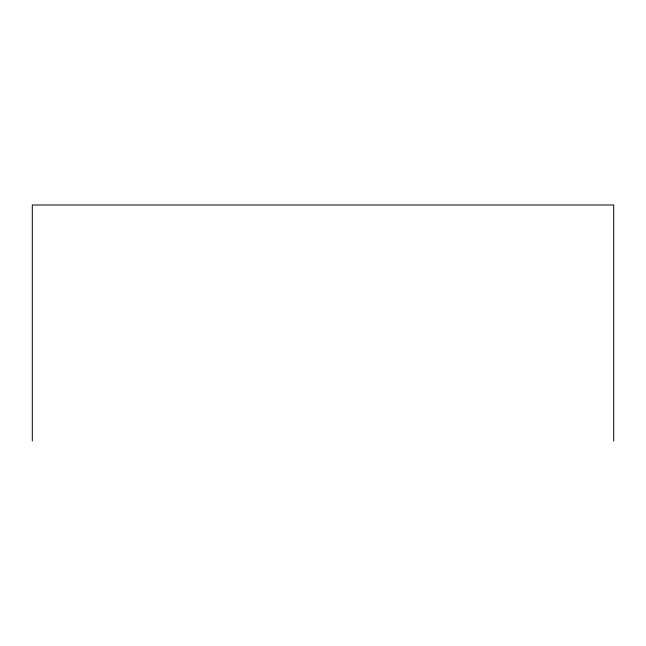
<?xml version="1.0" encoding="UTF-8"?>
<svg xmlns="http://www.w3.org/2000/svg" width="646" height="646" viewBox="0 0 646 646"><rect width="100%" height="100%" fill="white"/><g stroke="black" fill="none" stroke-linecap="round" stroke-linejoin="round"><path stroke-width="0.97" d="M613.7 441L613.7 205L32.3 205L32.3 441"/></g></svg>
